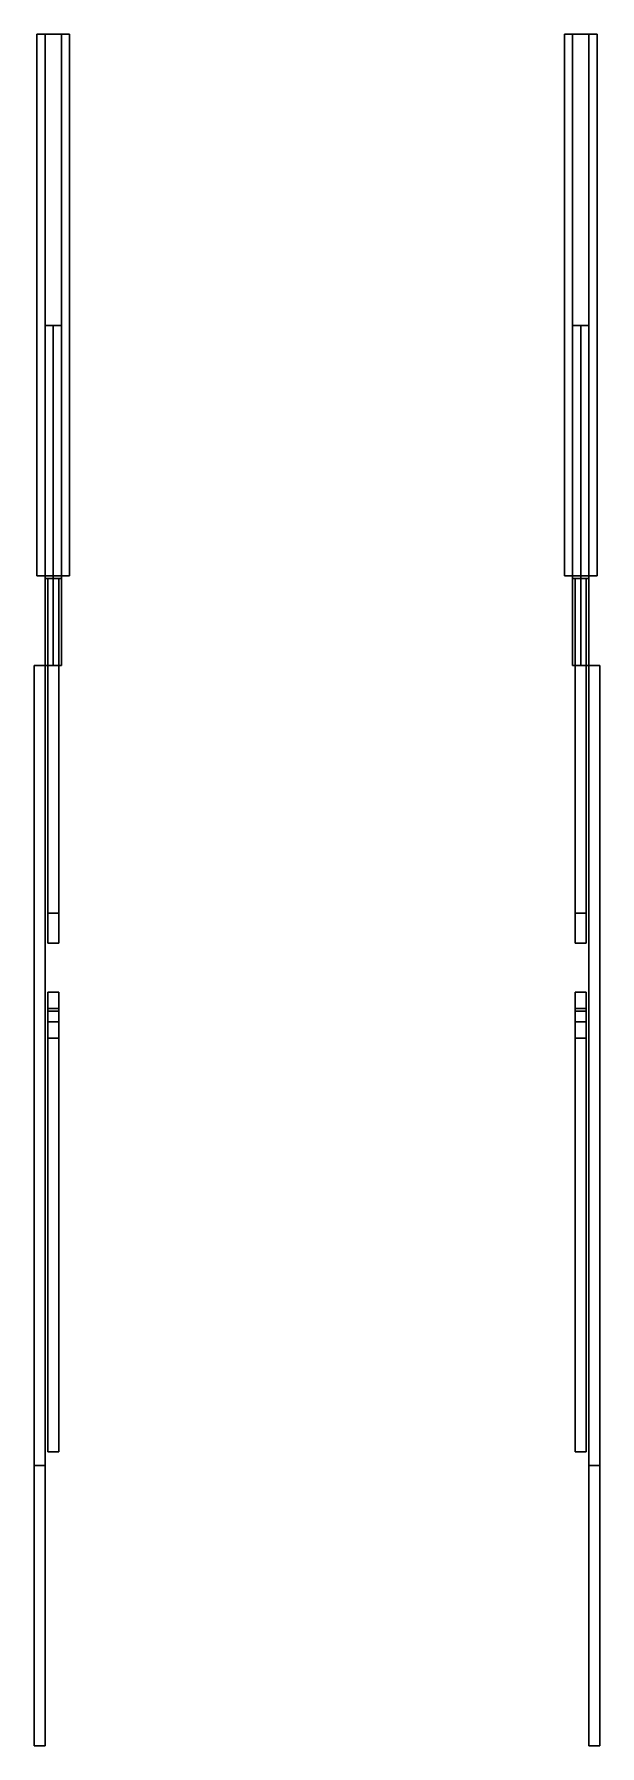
# Model space of a CAD drawing. Extents: x -1.04 to 1.04, y 1.83 to 8.12.
import ezdxf

# ---------------------------------------------------------------- set-up
doc = ezdxf.new("R2010")
doc.units = 0
doc.layers.add('BARS', color=1, linetype='CONTINUOUS')

msp = doc.modelspace()

# ---------------------------------------------------------------- linework, layer by layer
at = {"layer": 'BARS'}
for points in [[(-1, 6.13, 0.688), (-1.03, 6.13, 0.74), (-1.03, 8.12, 0.74), (-1, 8.12, 0.688)], [(-1.03, 6.13, 0.74), (-1, 6.13, 0.792), (-1, 8.12, 0.792), (-1.03, 8.12, 0.74)], [(-1.03, 8.12, 0.74), (-0.91, 8.12, 0.74), (-0.94, 8.12, 0.688), (-1, 8.12, 0.688)], [(-1, 8.12, 0.792), (-0.94, 8.12, 0.792), (-0.91, 8.12, 0.74), (-1.03, 8.12, 0.74)], [(-0.94, 6.13, 0.688), (-1, 6.13, 0.688), (-1, 8.12, 0.688), (-0.94, 8.12, 0.688)], [(-1, 6.13, 0.792), (-0.94, 6.13, 0.792), (-0.94, 8.12, 0.792), (-1, 8.12, 0.792)], [(-0.91, 6.13, 0.74), (-0.94, 6.13, 0.688), (-0.94, 8.12, 0.688), (-0.91, 8.12, 0.74)], [(-0.94, 6.13, 0.792), (-0.91, 6.13, 0.74), (-0.91, 8.12, 0.74), (-0.94, 8.12, 0.792)], [(0.91, 6.13, 0.74), (0.94, 6.13, 0.792), (0.94, 8.12, 0.792), (0.91, 8.12, 0.74)], [(0.94, 6.13, 0.688), (0.91, 6.13, 0.74), (0.91, 8.12, 0.74), (0.94, 8.12, 0.688)], [(0.94, 8.12, 0.792), (1, 8.12, 0.792), (1.03, 8.12, 0.74), (0.91, 8.12, 0.74)], [(0.91, 8.12, 0.74), (1.03, 8.12, 0.74), (1, 8.12, 0.688), (0.94, 8.12, 0.688)], [(0.94, 6.13, 0.792), (1, 6.13, 0.792), (1, 8.12, 0.792), (0.94, 8.12, 0.792)], [(1, 6.13, 0.688), (0.94, 6.13, 0.688), (0.94, 8.12, 0.688), (1, 8.12, 0.688)], [(1, 6.13, 0.792), (1.03, 6.13, 0.74), (1.03, 8.12, 0.74), (1, 8.12, 0.792)], [(1.03, 6.13, 0.74), (1, 6.13, 0.688), (1, 8.12, 0.688), (1.03, 8.12, 0.74)], [(-0.97, 6.12, 1.29), (-1, 6.12, 1.32), (-1, 7.05, 1.32), (-0.97, 7.05, 1.29)], [(-1, 6.12, 1.32), (-0.97, 6.12, 1.35), (-0.97, 7.05, 1.35), (-1, 7.05, 1.32)], [(-0.94, 6.12, 1.32), (-0.97, 6.12, 1.29), (-0.97, 7.05, 1.29), (-0.94, 7.05, 1.32)], [(-0.97, 6.12, 1.35), (-0.94, 6.12, 1.32), (-0.94, 7.05, 1.32), (-0.97, 7.05, 1.35)], [(0.94, 6.12, 1.32), (0.97, 6.12, 1.35), (0.97, 7.05, 1.35), (0.94, 7.05, 1.32)], [(0.97, 6.12, 1.29), (0.94, 6.12, 1.32), (0.94, 7.05, 1.32), (0.97, 7.05, 1.29)], [(0.97, 6.12, 1.35), (1, 6.12, 1.32), (1, 7.05, 1.32), (0.97, 7.05, 1.35)], [(1, 6.12, 1.32), (0.97, 6.12, 1.29), (0.97, 7.05, 1.29), (1, 7.05, 1.32)], [(-1, 6.13, 0.688), (-0.94, 6.13, 0.688), (-0.91, 6.13, 0.74), (-1.03, 6.13, 0.74)], [(-1.03, 6.13, 0.74), (-0.91, 6.13, 0.74), (-0.94, 6.13, 0.792), (-1, 6.13, 0.792)], [(-0.97, 5.8, 0.71), (-1, 5.8, 0.74), (-1, 6.13, 0.74), (-0.97, 6.13, 0.71)], [(-1, 5.8, 0.74), (-0.97, 5.8, 0.77), (-0.97, 6.13, 0.77), (-1, 6.13, 0.74)], [(-0.99, 4.89, 1.01), (-0.99, 6.12, 1.29), (-0.95, 6.12, 1.29), (-0.95, 4.89, 1.01)], [(-0.99, 6.12, 1.35), (-0.99, 6.12, 1.29), (-0.99, 4.89, 1.01), (-0.99, 4.89, 1.08)], [(-0.95, 6.12, 1.35), (-0.95, 6.12, 1.29), (-0.99, 6.12, 1.29), (-0.99, 6.12, 1.35)], [(-0.95, 4.89, 1.08), (-0.95, 6.12, 1.35), (-0.99, 6.12, 1.35), (-0.99, 4.89, 1.08)], [(-0.94, 5.8, 0.74), (-0.97, 5.8, 0.71), (-0.97, 6.13, 0.71), (-0.94, 6.13, 0.74)], [(-0.97, 5.8, 0.77), (-0.94, 5.8, 0.74), (-0.94, 6.13, 0.74), (-0.97, 6.13, 0.77)], [(-0.95, 4.89, 1.01), (-0.95, 6.12, 1.29), (-0.95, 6.12, 1.35), (-0.95, 4.89, 1.08)], [(0.91, 6.13, 0.74), (1.03, 6.13, 0.74), (1, 6.13, 0.792), (0.94, 6.13, 0.792)], [(0.94, 6.13, 0.688), (1, 6.13, 0.688), (1.03, 6.13, 0.74), (0.91, 6.13, 0.74)], [(0.94, 5.8, 0.74), (0.97, 5.8, 0.77), (0.97, 6.13, 0.77), (0.94, 6.13, 0.74)], [(0.97, 5.8, 0.71), (0.94, 5.8, 0.74), (0.94, 6.13, 0.74), (0.97, 6.13, 0.71)], [(0.95, 6.12, 1.35), (0.95, 6.12, 1.29), (0.95, 4.89, 1.01), (0.95, 4.89, 1.08)], [(0.99, 6.12, 1.35), (0.99, 6.12, 1.29), (0.95, 6.12, 1.29), (0.95, 6.12, 1.35)], [(0.95, 4.89, 1.01), (0.95, 6.12, 1.29), (0.99, 6.12, 1.29), (0.99, 4.89, 1.01)], [(0.99, 4.89, 1.08), (0.99, 6.12, 1.35), (0.95, 6.12, 1.35), (0.95, 4.89, 1.08)], [(0.97, 5.8, 0.77), (1, 5.8, 0.74), (1, 6.13, 0.74), (0.97, 6.13, 0.77)], [(1, 5.8, 0.74), (0.97, 5.8, 0.71), (0.97, 6.13, 0.71), (1, 6.13, 0.74)], [(0.99, 4.89, 1.01), (0.99, 6.12, 1.29), (0.99, 6.12, 1.35), (0.99, 4.89, 1.08)], [(-1, 5.8, 0.76), (-1, 5.8, 0.67), (-1.04, 5.8, 0.67), (-1.04, 5.8, 0.76)], [(-1, 2.86, 0.65), (-1, 5.8, 0.76), (-1.04, 5.8, 0.76), (-1.04, 2.86, 0.65)], [(-1.04, 2.86, 0.57), (-1.04, 5.8, 0.67), (-1, 5.8, 0.67), (-1, 2.86, 0.57)], [(-1.04, 5.8, 0.76), (-1.04, 5.8, 0.67), (-1.04, 2.86, 0.57), (-1.04, 2.86, 0.65)], [(-1, 2.86, 0.57), (-1, 5.8, 0.67), (-1, 5.8, 0.76), (-1, 2.86, 0.65)], [(1, 5.8, 0.76), (1, 5.8, 0.67), (1, 2.86, 0.57), (1, 2.86, 0.65)], [(1, 2.86, 0.57), (1, 5.8, 0.67), (1.04, 5.8, 0.67), (1.04, 2.86, 0.57)], [(1.04, 5.8, 0.76), (1.04, 5.8, 0.67), (1, 5.8, 0.67), (1, 5.8, 0.76)], [(1.04, 2.86, 0.65), (1.04, 5.8, 0.76), (1, 5.8, 0.76), (1, 2.86, 0.65)], [(1.04, 2.86, 0.57), (1.04, 5.8, 0.67), (1.04, 5.8, 0.76), (1.04, 2.86, 0.65)], [(-0.99, 4.78, 1.47), (-0.99, 4.89, 1.47), (-0.99, 4.89, 0.95), (-0.99, 4.78, 0.95)], [(-0.99, 4.89, 0.95), (-0.99, 4.89, 1.47), (-0.95, 4.89, 1.47), (-0.95, 4.89, 0.95)], [(-0.99, 4.78, 0.95), (-0.99, 4.89, 0.95), (-0.95, 4.89, 0.95), (-0.95, 4.78, 0.95)], [(-0.95, 4.89, 0.95), (-0.95, 4.89, 1.47), (-0.95, 4.78, 1.47), (-0.95, 4.78, 0.95)], [(0.95, 4.78, 1.47), (0.95, 4.89, 1.47), (0.95, 4.89, 0.95), (0.95, 4.78, 0.95)], [(0.95, 4.89, 0.95), (0.95, 4.89, 1.47), (0.99, 4.89, 1.47), (0.99, 4.89, 0.95)], [(0.95, 4.78, 0.95), (0.95, 4.89, 0.95), (0.99, 4.89, 0.95), (0.99, 4.78, 0.95)], [(0.99, 4.89, 0.95), (0.99, 4.89, 1.47), (0.99, 4.78, 1.47), (0.99, 4.78, 0.95)], [(-0.95, 4.78, 0.95), (-0.95, 4.78, 1.47), (-0.99, 4.78, 1.47), (-0.99, 4.78, 0.95)], [(0.99, 4.78, 0.95), (0.99, 4.78, 1.47), (0.95, 4.78, 1.47), (0.95, 4.78, 0.95)], [(-0.99, 4.6, 0.9), (-0.99, 4.54, 1.17), (-0.95, 4.54, 1.17), (-0.95, 4.6, 0.9)], [(-0.99, 4.43, 1.17), (-0.99, 4.54, 1.17), (-0.99, 4.6, 0.9), (-0.99, 4.49, 0.87)], [(-0.99, 4.49, 0.87), (-0.99, 4.6, 0.9), (-0.95, 4.6, 0.9), (-0.95, 4.49, 0.87)], [(-0.95, 4.6, 0.9), (-0.95, 4.54, 1.17), (-0.95, 4.43, 1.17), (-0.95, 4.49, 0.87)], [(0.95, 4.43, 1.17), (0.95, 4.54, 1.17), (0.95, 4.6, 0.9), (0.95, 4.49, 0.87)], [(0.95, 4.49, 0.87), (0.95, 4.6, 0.9), (0.99, 4.6, 0.9), (0.99, 4.49, 0.87)], [(0.95, 4.6, 0.9), (0.95, 4.54, 1.17), (0.99, 4.54, 1.17), (0.99, 4.6, 0.9)], [(0.99, 4.6, 0.9), (0.99, 4.54, 1.17), (0.99, 4.43, 1.17), (0.99, 4.49, 0.87)], [(-0.99, 4.43, 1.47), (-0.99, 4.54, 1.47), (-0.99, 4.54, 1.17), (-0.99, 4.43, 1.17)], [(-0.99, 4.54, 1.17), (-0.99, 4.54, 1.47), (-0.95, 4.54, 1.47), (-0.95, 4.54, 1.17)], [(-0.95, 2.91, 0.47), (-0.95, 4.53, 0.85), (-0.99, 4.53, 0.85), (-0.99, 2.91, 0.47)], [(-0.99, 4.53, 0.85), (-0.99, 4.53, 0.76), (-0.99, 2.91, 0.39), (-0.99, 2.91, 0.47)], [(-0.99, 2.91, 0.39), (-0.99, 4.53, 0.76), (-0.95, 4.53, 0.76), (-0.95, 2.91, 0.39)], [(-0.95, 4.53, 0.85), (-0.95, 4.53, 0.76), (-0.99, 4.53, 0.76), (-0.99, 4.53, 0.85)], [(-0.95, 4.54, 1.17), (-0.95, 4.54, 1.47), (-0.95, 4.43, 1.47), (-0.95, 4.43, 1.17)], [(-0.95, 2.91, 0.39), (-0.95, 4.53, 0.76), (-0.95, 4.53, 0.85), (-0.95, 2.91, 0.47)], [(0.95, 4.43, 1.47), (0.95, 4.54, 1.47), (0.95, 4.54, 1.17), (0.95, 4.43, 1.17)], [(0.95, 4.54, 1.17), (0.95, 4.54, 1.47), (0.99, 4.54, 1.47), (0.99, 4.54, 1.17)], [(0.95, 4.53, 0.85), (0.95, 4.53, 0.76), (0.95, 2.91, 0.39), (0.95, 2.91, 0.47)], [(0.95, 2.91, 0.39), (0.95, 4.53, 0.76), (0.99, 4.53, 0.76), (0.99, 2.91, 0.39)], [(0.99, 4.53, 0.85), (0.99, 4.53, 0.76), (0.95, 4.53, 0.76), (0.95, 4.53, 0.85)], [(0.99, 2.91, 0.47), (0.99, 4.53, 0.85), (0.95, 4.53, 0.85), (0.95, 2.91, 0.47)], [(0.99, 4.54, 1.17), (0.99, 4.54, 1.47), (0.99, 4.43, 1.47), (0.99, 4.43, 1.17)], [(0.99, 2.91, 0.39), (0.99, 4.53, 0.76), (0.99, 4.53, 0.85), (0.99, 2.91, 0.47)], [(-0.95, 4.49, 0.87), (-0.95, 4.43, 1.17), (-0.99, 4.43, 1.17), (-0.99, 4.49, 0.87)], [(0.99, 4.49, 0.87), (0.99, 4.43, 1.17), (0.95, 4.43, 1.17), (0.95, 4.49, 0.87)], [(-0.95, 4.43, 1.17), (-0.95, 4.43, 1.47), (-0.99, 4.43, 1.47), (-0.99, 4.43, 1.17)], [(0.99, 4.43, 1.17), (0.99, 4.43, 1.47), (0.95, 4.43, 1.47), (0.95, 4.43, 1.17)], [(-0.99, 2.91, 0.47), (-0.99, 2.91, 0.39), (-0.95, 2.91, 0.39), (-0.95, 2.91, 0.47)], [(0.95, 2.91, 0.47), (0.95, 2.91, 0.39), (0.99, 2.91, 0.39), (0.99, 2.91, 0.47)], [(-1, 1.83, 0.65), (-1, 2.86, 0.65), (-1.04, 2.86, 0.65), (-1.04, 1.83, 0.65)], [(-1.04, 1.83, 0.57), (-1.04, 2.86, 0.57), (-1, 2.86, 0.57), (-1, 1.83, 0.57)], [(-1.04, 2.86, 0.65), (-1.04, 2.86, 0.57), (-1.04, 1.83, 0.57), (-1.04, 1.83, 0.65)], [(-1, 1.83, 0.57), (-1, 2.86, 0.57), (-1, 2.86, 0.65), (-1, 1.83, 0.65)], [(1, 2.86, 0.65), (1, 2.86, 0.57), (1, 1.83, 0.57), (1, 1.83, 0.65)], [(1.04, 1.83, 0.65), (1.04, 2.86, 0.65), (1, 2.86, 0.65), (1, 1.83, 0.65)], [(1, 1.83, 0.57), (1, 2.86, 0.57), (1.04, 2.86, 0.57), (1.04, 1.83, 0.57)], [(1.04, 1.83, 0.57), (1.04, 2.86, 0.57), (1.04, 2.86, 0.65), (1.04, 1.83, 0.65)], [(-1.04, 1.83, 0.65), (-1.04, 1.83, 0.57), (-1, 1.83, 0.57), (-1, 1.83, 0.65)], [(1, 1.83, 0.65), (1, 1.83, 0.57), (1.04, 1.83, 0.57), (1.04, 1.83, 0.65)]]:
    msp.add_3dface(points, dxfattribs=at)

doc.saveas('drawing.dxf')
